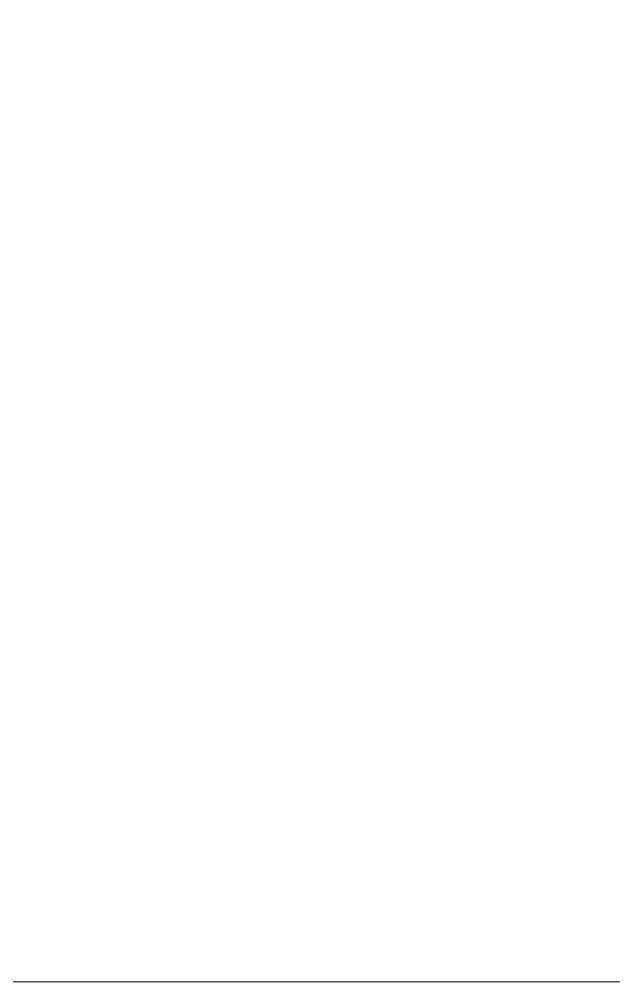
# Model space of a CAD drawing. Header units: millimetres. Extents: x 3451 to 201731, y -8641 to 35300.
# Drawn here: x 122567.64 to 122590.42, y 26000 to 26036.88 of the extents above; entities that cross this region are included whole.
import ezdxf

# ---------------------------------------------------------------- set-up
doc = ezdxf.new("R2010")
doc.units = ezdxf.units.MM
doc.linetypes.add('1 NÉT CALL OUT', pattern=[6, 3, -3])
doc.linetypes.add('Centre', pattern=[31.75, 6.35, -4.7625, 15.875, -4.7625])
for name, color, linetype, lineweight in [('A-FLOR-LEVL-2', 51, 'Centre', 9), ('A-GLAZ-3', 7, '1 NÉT CALL OUT', 9), ('A-GLAZ-5', 151, 'Continuous', 18), ('A-WALL-PATT-4', 111, 'Continuous', 9)]:
    doc.layers.add(name, color=color, linetype=linetype, lineweight=lineweight)

# ---------------------------------------------------------------- blocks, each defined once
blk = doc.blocks.new('1_FAMILY RVT - W01-WxH 1000x3200-3536800-TKCS_MẶT CẮT D')
at = {"layer": 'A-GLAZ-5'}
blk.add_line((-78036.936, 9000), (-78236.936, 9000), dxfattribs=at)

msp = doc.modelspace()

# ---------------------------------------------------------------- hatches: boundary and pattern name
at = {"layer": 'A-WALL-PATT-4'}
h = msp.add_hatch(dxfattribs=at)
h.set_pattern_fill('FP_32', color=256, style=0, pattern_type=2)
h.set_pattern_definition([(45, (148640.78, 14125), (-84.8528, 84.8528), [])])
h.paths.add_polyline_path([(122590.9, 25950), (122590.9, 26000), (122390.9, 26000), (122392.526, 25950)])
h.paths.add_polyline_path([(122565.388, 27000), (122590.9, 27000), (122590.9, 28750), (122392.526, 28750), (122392.526, 27000)])

# ---------------------------------------------------------------- linework, layer by layer
at = {"layer": 'A-FLOR-LEVL-2'}
msp.add_line((106972.384, 26000), (198239.745, 26000), dxfattribs=at)

# ---------------------------------------------------------------- block references
at = {"layer": 'A-GLAZ-3'}
msp.add_blockref('1_FAMILY RVT - W01-WxH 1000x3200-3536800-TKCS_MẶT CẮT D', (200627.836, 17000), dxfattribs=at)

doc.saveas('drawing.dxf')
